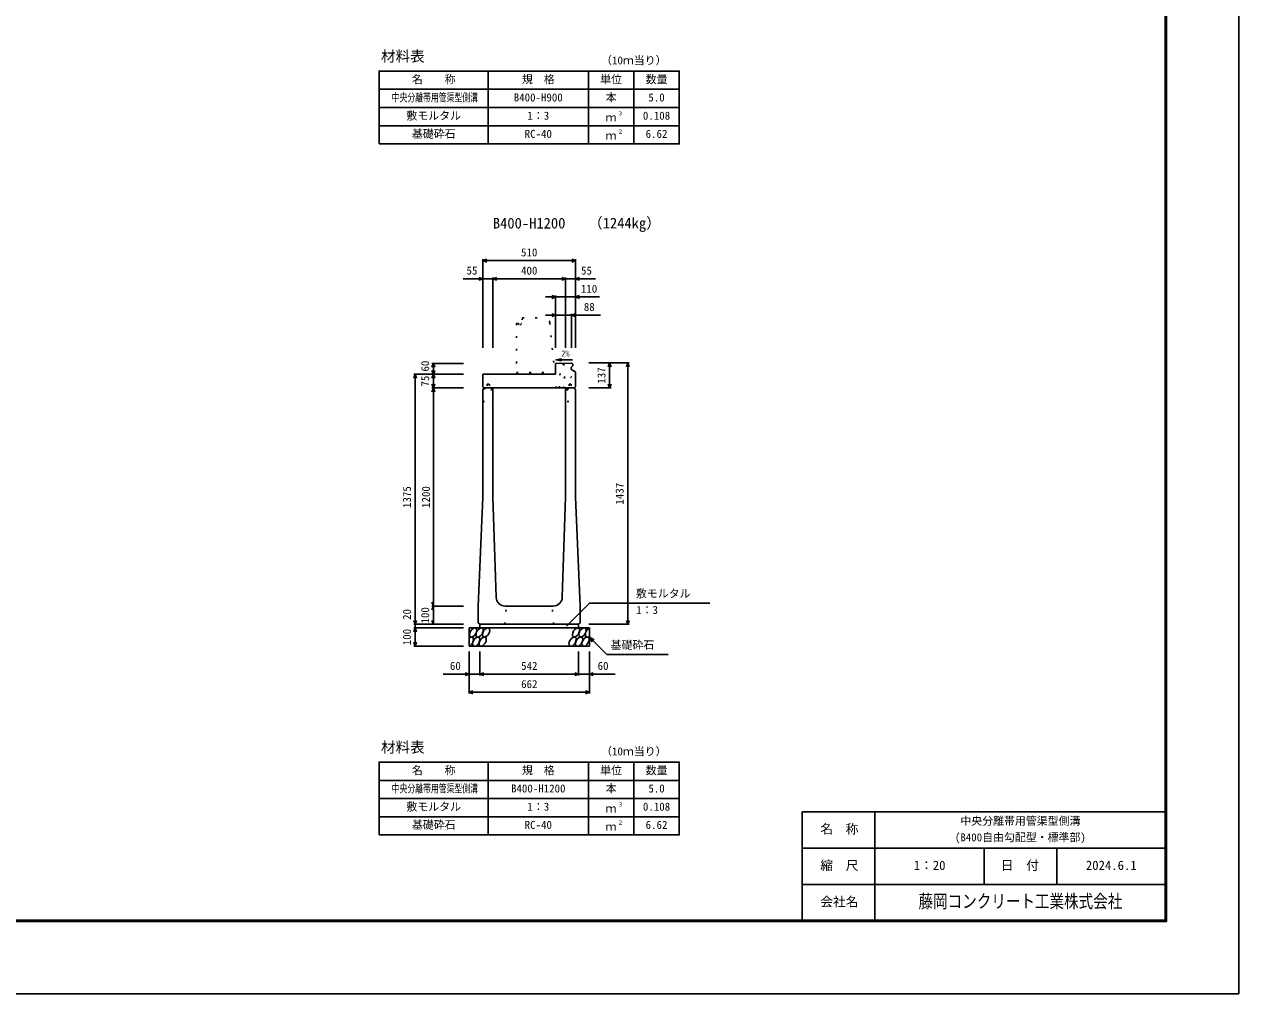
# Model space of a CAD drawing. Units: millimetres, scale not verified. Extents: x -12600 to 12600, y -5940 to 5940.
# Drawn here: x 5924 to 12600, y -5940 to -609 of the extents above; entities that cross this region are included whole.
import ezdxf
from ezdxf.enums import TextEntityAlignment as Align

# ---------------------------------------------------------------- set-up
doc = ezdxf.new("R2010")
doc.units = ezdxf.units.MM
doc.header["$LTSCALE"] = 40
doc.linetypes.add('DOTTED', pattern=[1.75, 0.25, -1.5])
for name, color, linetype, lineweight in [('0-0_DIM', 7, 'Continuous', 25), ('0-1_Defpoints', 5, 'Continuous', 25), ('0-2_HATCH', 6, 'Continuous', 25), ('0-3_HYO', 3, 'Continuous', 25), ('0-4_HYO2', 4, 'Continuous', 25), ('0-5_OUTLINE', 3, 'Continuous', 25), ('0-6_OUTLINE2', 4, 'DOTTED', 25), ('0-7_TXT', 7, 'Continuous', 25), ('0-8_WAKU', 3, 'Continuous', 25), ('0-9_WAKU-LINE', 7, 'Continuous', 25)]:
    doc.layers.add(name, color=color, linetype=linetype, lineweight=lineweight)
doc.layers.add('0-A_WAKU-TXT', color=7, linetype='Continuous')
doc.styles.add('ＭＳ ゴシック', font='')
doc.styles.get('ＭＳ ゴシック').set_extended_font_data('MS Gothic')

msp = doc.modelspace()

# ---------------------------------------------------------------- linework, layer by layer
at = {"layer": '0-0_DIM'}
for p, q in [((8445, -1901.04), (8445, -2388.54)), ((8955, -1908.54), (8445, -1908.54)), ((8955, -1901.04), (8955, -2388.54)), ((8500, -2001.04), (8500, -2388.54)), ((8900, -2001.04), (8900, -2388.54)), ((8336.62, -2008.54), (8445, -2008.54)), ((8500, -2008.54), (8445, -2008.54)), ((8500, -2008.54), (8900, -2008.54)), ((8900, -2008.54), (8955, -2008.54)), ((9063.38, -2008.54), (8955, -2008.54)), ((8790, -2108.54), (8845, -2108.54)), ((8845, -2101.04), (8845, -2388.54)), ((8845, -2108.54), (8955, -2108.54)), ((9086.52, -2108.54), (8955, -2108.54)), ((8933, -2201.04), (8933, -2388.54)), ((8845, -2208.54), (8790, -2208.54)), ((8845, -2208.54), (8933, -2208.54)), ((9091.78, -2208.54), (8933, -2208.54)), ((8065.5, -2533.54), (8338, -2533.54)), ((8073, -2533.54), (8073, -3908.54)), ((8165.5, -2473.54), (8338, -2473.54)), ((8173, -2473.54), (8173, -2533.54)), ((8173, -2608.54), (8173, -2533.54)), ((9249.5, -2471.54), (9027, -2471.54)), ((9142, -2471.54), (9142, -2608.54)), ((9242, -2471.54), (9242, -3908.54)), ((8165.5, -2608.54), (8338, -2608.54)), ((8173, -2608.54), (8173, -3808.54)), ((9149.5, -2608.54), (9027, -2608.54)), ((8173, -3808.54), (8165.3, -3787.39)), ((8904.77, -3919.35), (9031, -3793.11)), ((9031, -3793.11), (9692.46, -3793.11)), ((8165.3, -3829.68), (8173, -3808.54)), ((8165.5, -3808.54), (8338, -3808.54)), ((8173, -3808.54), (8173, -3908.54)), ((8065.5, -3908.54), (8338, -3908.54)), ((8065.5, -3928.54), (8338, -3928.54)), ((8073, -3908.54), (8073, -3928.54)), ((8073, -3928.54), (8073, -4028.54)), ((8173, -3908.54), (8165.3, -3887.39)), ((9249.5, -3908.54), (9027, -3908.54)), ((9031, -3978.54), (9126.76, -4074.29)), ((9031, -3978.54), (9056.98, -3993.54)), ((9031, -3978.54), (9046, -4004.52)), ((8065.5, -4028.54), (8338, -4028.54)), ((8369, -4289.9), (8369, -4058.54)), ((8429, -4189.9), (8429, -4058.54)), ((8971, -4189.9), (8971, -4058.54)), ((9031, -4289.9), (9031, -4058.54)), ((9126.76, -4074.29), (9464.31, -4074.29)), ((8369, -4182.4), (8227.21, -4182.4)), ((8369, -4182.4), (8429, -4182.4)), ((8429, -4182.4), (8971, -4182.4)), ((9031, -4182.4), (8971, -4182.4)), ((9031, -4182.4), (9172.79, -4182.4)), ((8369, -4282.4), (9031, -4282.4))]:
    msp.add_line(p, q, dxfattribs=at)
for points in [[(8466.14, -1916.23), (8445, -1908.54), (8466.14, -1900.84)], [(8933.86, -1900.84), (8955, -1908.54), (8933.86, -1916.23)], [(8423.86, -2000.84), (8445, -2008.54), (8423.86, -2016.23)], [(8521.14, -2016.23), (8500, -2008.54), (8521.14, -2000.84)], [(8878.86, -2000.84), (8900, -2008.54), (8878.86, -2016.23)], [(8976.14, -2000.84), (8955, -2008.54), (8976.14, -2016.23)], [(8823.86, -2100.84), (8845, -2108.54), (8823.86, -2116.23)], [(8976.14, -2100.84), (8955, -2108.54), (8976.14, -2116.23)], [(8823.86, -2200.84), (8845, -2208.54), (8823.86, -2216.23)], [(8954.14, -2200.84), (8933, -2208.54), (8954.14, -2216.23)], [(8080.7, -2554.68), (8073, -2533.54), (8065.3, -2554.68)], [(8165.3, -2494.68), (8173, -2473.54), (8180.7, -2494.68)], [(8180.7, -2512.39), (8173, -2533.54), (8165.3, -2512.39)], [(8165.3, -2554.68), (8173, -2533.54), (8180.7, -2554.68)], [(9134.3, -2492.68), (9142, -2471.54), (9149.7, -2492.68)], [(9234.3, -2492.68), (9242, -2471.54), (9249.7, -2492.68)], [(8165.3, -2587.39), (8173, -2608.54), (8180.7, -2587.39)], [(9134.3, -2587.39), (9142, -2608.54), (9149.7, -2587.39)], [(8165.3, -2629.68), (8173, -2608.54), (8180.7, -2629.68)], [(8080.7, -3887.39), (8073, -3908.54), (8065.3, -3887.39)], [(8080.7, -3949.68), (8073, -3928.54), (8065.3, -3949.68)], [(9234.3, -3887.39), (9242, -3908.54), (9249.7, -3887.39)], [(8080.7, -4007.39), (8073, -4028.54), (8065.3, -4007.39)], [(8347.86, -4174.71), (8369, -4182.4), (8347.86, -4190.1)], [(8450.14, -4190.1), (8429, -4182.4), (8450.14, -4174.71)], [(8949.86, -4174.71), (8971, -4182.4), (8949.86, -4190.1)], [(9052.14, -4174.71), (9031, -4182.4), (9052.14, -4190.1)], [(8390.14, -4290.1), (8369, -4282.4), (8390.14, -4274.71)], [(9009.86, -4274.71), (9031, -4282.4), (9009.86, -4290.1)]]:
    msp.add_lwpolyline(points, dxfattribs=at)
at = {"layer": '0-1_Defpoints'}
msp.add_lwpolyline([(-4200, -5940), (12600, -5940), (12600, 5940), (-4200, 5940)], close=True, dxfattribs=at)
at = {"layer": '0-2_HATCH'}
for centre in [(8391.89, -3953.54), (8427.37, -3953.54), (8462.84, -3953.54), (8957.05, -3953.54), (8992.52, -3953.54), (8408.77, -4003.54), (8444.25, -4003.54), (8938.45, -4003.54), (8973.93, -4003.54), (9009.41, -4003.54)]:
    msp.add_ellipse(centre, major_axis=(14.54, 23.54), ratio=0.5792, dxfattribs=at)
for centre, start_param, end_param in [((9028, -3953.54), 0.6666252, 4.1103269), ((8373.3, -4003.54), 3.7419964, 7.318141)]:
    msp.add_ellipse(centre, major_axis=(14.54, 23.54), ratio=0.5792, start_param=start_param, end_param=end_param, dxfattribs=at)
at = {"layer": '0-3_HYO'}
for p, q in [((8475, -866.64), (8475, -1266.64)), ((9025, -866.64), (9025, -1266.64)), ((9275, -866.64), (9275, -1266.64)), ((7875, -966.64), (9525, -966.64)), ((8475, -4666.64), (8475, -5066.64)), ((9025, -4666.64), (9025, -5066.64)), ((9275, -4666.64), (9275, -5066.64)), ((7875, -4766.64), (9525, -4766.64))]:
    msp.add_line(p, q, dxfattribs=at)
for points in [[(7875, -1266.64), (9525, -1266.64), (9525, -866.64), (7875, -866.64)], [(7875, -5066.64), (9525, -5066.64), (9525, -4666.64), (7875, -4666.64)]]:
    msp.add_lwpolyline(points, close=True, dxfattribs=at)
at = {"layer": '0-4_HYO2'}
for p, q in [((7875, -1066.64), (9525, -1066.64)), ((7875, -1166.64), (9525, -1166.64)), ((7875, -4866.64), (9525, -4866.64)), ((7875, -4966.64), (9525, -4966.64))]:
    msp.add_line(p, q, dxfattribs=at)
at = {"layer": '0-5_OUTLINE', "linetype": 'DOTTED'}
for p, q in [((8630, -2253.54), (8630, -2523.54)), ((8663, -2223.54), (8660, -2253.54)), ((8663, -2223.54), (8782.85, -2223.54)), ((8812.7, -2250.55), (8840, -2523.54)), ((8630, -2523.54), (8840, -2523.54))]:
    msp.add_line(p, q, dxfattribs=at)
at = {"layer": '0-5_OUTLINE'}
for p, q in [((8445, -2602.54), (8445, -2533.54)), ((8845, -2533.54), (8445, -2533.54)), ((8933.14, -2471.86), (8845, -2473.54)), ((8845, -2533.54), (8845, -2473.54)), ((8930, -2496.54), (8939, -2486.54)), ((8930, -2496.54), (8930, -2506.54)), ((8930, -2506.54), (8955, -2519.54)), ((8933.14, -2471.86), (8939, -2477.6)), ((8939, -2477.6), (8939, -2486.54)), ((8955, -2602.54), (8955, -2519.54)), ((8445, -2602.54), (8451, -2608.54)), ((8949, -2608.54), (8955, -2602.54)), ((8445, -3208.54), (8445, -2618.54)), ((8500, -2608.54), (8500, -3208.54)), ((8900, -2608.54), (8900, -3208.54)), ((8955, -2618.54), (8949, -2608.54)), ((8955, -3208.54), (8955, -2618.54)), ((8445, -3208.54), (8420, -3808.54)), ((8500, -3208.54), (8518.39, -3760.2)), ((8900, -3208.54), (8881.61, -3760.2)), ((8955, -3208.54), (8980, -3808.54)), ((8420, -3899.54), (8420, -3808.54)), ((8568.36, -3808.54), (8831.64, -3808.54)), ((8980, -3899.54), (8980, -3808.54)), ((8369, -3928.54), (9031, -3928.54)), ((8369, -4028.54), (8369, -3928.54)), ((8429, -3908.54), (8420, -3899.54)), ((8429, -3908.54), (8429, -3928.54)), ((8971, -3908.54), (8971, -3928.54)), ((9031, -4028.54), (9031, -3928.54)), ((8369, -4028.54), (9031, -4028.54))]:
    msp.add_line(p, q, dxfattribs=at)
at = {"layer": '0-5_OUTLINE', "linetype": 'DOTTED'}
msp.add_lwpolyline([(8630, -2253.54), (8638, -2253.54), (8648, -2263.54), (8658, -2253.54), (8660, -2253.54)], dxfattribs=at)
at = {"layer": '0-5_OUTLINE'}
for points in [[(8445, -2618.54), (8451, -2608.54), (8949, -2608.54)], [(8429, -3908.54), (8971, -3908.54), (8980, -3899.54)]]:
    msp.add_lwpolyline(points, dxfattribs=at)
at = {"layer": '0-5_OUTLINE', "linetype": 'DOTTED'}
msp.add_arc((8782.85, -2253.54), 30, 5.71059, 90, dxfattribs=at)
at = {"layer": '0-5_OUTLINE'}
for centre, start, end in [((8568.36, -3758.54), 181.90915, 270), ((8831.64, -3758.54), 270, 358.09085)]:
    msp.add_arc(centre, 50, start, end, dxfattribs=at)
at = {"layer": '0-6_OUTLINE2'}
for p, q in [((8843.61, -2608.54), (8932.78, -2507.98)), ((8865.6, -2608.54), (8872.11, -2475.63)), ((8872.11, -2475.63), (8869.28, -2473.04)), ((8890.28, -2475.41), (8872.11, -2475.63)), ((8885.15, -2608.54), (8953.79, -2518.91)), ((8890.28, -2475.44), (8892.88, -2472.62)), ((8890.28, -2475.44), (8896.8, -2608.54)), ((8469, -2588.04), (8481, -2588.04)), ((8469, -2588.04), (8469, -2613.04)), ((8481, -2588.04), (8481, -2613.04)), ((8919, -2588.04), (8931, -2588.04)), ((8919, -2588.04), (8919, -2613.04)), ((8931, -2588.04), (8931, -2613.04)), ((8448.3, -2613.04), (8492, -2613.04)), ((8492, -2613.04), (8492, -2683.54)), ((8908, -2613.04), (8951.7, -2613.04)), ((8908, -2613.04), (8908, -2683.54)), ((8445, -2683.54), (8492, -2683.54)), ((8908, -2683.54), (8955, -2683.54)), ((8565, -3908.54), (8575, -3808.54)), ((8835, -3908.54), (8825, -3808.54))]:
    msp.add_line(p, q, dxfattribs=at)
at = {"layer": '0-7_TXT'}
msp.add_line((8847.06, -2455.03), (8876.7, -2459.67), dxfattribs=at)
msp.add_lwpolyline([(8937.48, -2453.3), (8847.06, -2455.03), (8876.5, -2449.26)], dxfattribs=at)
at = {"layer": '0-8_WAKU'}
for p, q in [((10200, -4940), (12200, -4940)), ((10200, -5540), (10200, -4940))]:
    msp.add_line(p, q, dxfattribs=at)
at = {"layer": '0-8_WAKU', "lineweight": 50}
msp.add_lwpolyline([(-3800, -5540), (12200, -5540), (12200, 5540), (-3800, 5540)], close=True, dxfattribs=at)
at = {"layer": '0-9_WAKU-LINE'}
for p, q in [((10600, -5540), (10600, -4940)), ((10200, -5140), (12200, -5140)), ((11200, -5340), (11200, -5140)), ((11600, -5340), (11600, -5140)), ((10200, -5340), (12200, -5340))]:
    msp.add_line(p, q, dxfattribs=at)

# ---------------------------------------------------------------- texts
at = {"layer": '0-0_DIM', "style": 'ＭＳ ゴシック'}
for s, p in [('510', (8655, -1898.54)), ('55', (8355.16, -1998.54)), ('400', (8655, -1998.54)), ('55', (8984.84, -1998.54)), ('110', (8984.02, -2098.54)), ('88', (9000.19, -2198.54)), ('敷モルタル', (9286.6, -3774.38)), ('1：3', (9287.6, -3865.07)), ('基礎砕石', (9147.32, -4057.12)), ('60', (8264, -4172.4)), ('542', (8655.53, -4172.4)), ('60', (9076, -4172.4)), ('662', (8655.53, -4272.4))]:
    msp.add_text(s, height=43.99, dxfattribs=at).set_placement(p, align=Align.BOTTOM_LEFT)
for s, p in [('60', (8163, -2518.54)), ('137', (9132, -2585.04)), ('75', (8163, -2601.04)), ('1437', (9232, -3250.04)), ('1375', (8063, -3268.54)), ('1200', (8167.32, -3268.54)), ('20', (8063, -3884.22)), ('100', (8163, -3904.07)), ('100', (8063, -4023.54))]:
    msp.add_text(s, height=43.99, rotation=90, dxfattribs=at).set_placement(p, align=Align.BOTTOM_LEFT)
at = {"layer": '0-7_TXT', "style": 'ＭＳ ゴシック'}
for s, height, p in [('材料表', 58.65, (7885, -831.64)), ('（10ｍ当り）', 43.99, (9095, -842.64)), ('名\u3000\u3000称', 43.99, (8055, -946.64)), ('規\u3000格', 43.99, (8660, -946.64)), ('単位', 43.99, (9090, -946.64)), ('数量', 43.99, (9340, -946.64)), ('B400-H900', 43.99, (8615, -1046.64)), ('本', 43.99, (9120, -1046.64)), ('5.0', 43.99, (9355, -1046.64)), ('敷モルタル', 43.99, (8025, -1146.64)), ('1：3', 43.99, (8690, -1146.64)), ('ｍ', 43.99, (9120, -1156.64)), ('３', 21.99, (9185.54, -1116.27)), ('0.108', 43.99, (9325, -1146.64)), ('基礎砕石', 43.99, (8055, -1246.64)), ('RC-40', 43.99, (8675, -1246.64)), ('２', 21.99, (9185.54, -1216.27)), ('6.62', 43.99, (9340, -1246.64)), ('ｍ', 43.99, (9120, -1256.64)), ('（1244kg）', 58.65, (9023.7, -1749.16)), ('B400-H1200', 58.65, (8500, -1749.56)), ('2%', 32.99, (8876.63, -2445.69)), ('材料表', 58.65, (7885, -4631.64)), ('（10ｍ当り）', 43.99, (9095, -4642.64)), ('名\u3000\u3000称', 43.99, (8055, -4746.64)), ('規\u3000格', 43.99, (8660, -4746.64)), ('単位', 43.99, (9090, -4746.64)), ('数量', 43.99, (9340, -4746.64)), ('B400-H1200', 43.99, (8600, -4846.64)), ('本', 43.99, (9120, -4846.64)), ('5.0', 43.99, (9355, -4846.64)), ('敷モルタル', 43.99, (8025, -4946.64)), ('1：3', 43.99, (8690, -4946.64)), ('ｍ', 43.99, (9120, -4956.64)), ('３', 21.99, (9185.54, -4916.27)), ('0.108', 43.99, (9325, -4946.64)), ('基礎砕石', 43.99, (8055, -5046.64)), ('RC-40', 43.99, (8675, -5046.64)), ('２', 21.99, (9185.54, -5016.27)), ('6.62', 43.99, (9340, -5046.64)), ('ｍ', 43.99, (9120, -5056.64))]:
    msp.add_text(s, height=height, dxfattribs=at).set_placement(p, align=Align.BOTTOM_LEFT)
at = {"layer": '0-7_TXT', "style": 'ＭＳ ゴシック', "width": 0.7}
for p in [(7944, -1046.64), (7944, -4846.64)]:
    msp.add_text('中央分離帯用管渠型側溝', height=43.99, dxfattribs=at).set_placement(p, align=Align.BOTTOM_LEFT)
at = {"layer": '0-A_WAKU-TXT', "style": 'ＭＳ ゴシック'}
for s, height, p in [('名\u3000称', 51.32, (10299.9, -5075)), ('中央分離帯用管渠型側溝', 43.99, (11070, -5025)), ('(B400自由勾配型・標準部)', 43.99, (11040, -5115)), ('縮\u3000尺', 51.32, (10299.9, -5275)), ('日\u3000付', 51.32, (11291.89, -5275)), ('1：20', 51.32, (10813.5, -5275)), ('2024.6.1', 51.32, (11760, -5275)), ('会社名', 51.32, (10299.9, -5475))]:
    msp.add_text(s, height=height, dxfattribs=at).set_placement(p, align=Align.BOTTOM_LEFT)
at = {"layer": '0-A_WAKU-TXT', "style": 'ＭＳ ゴシック', "width": 0.8}
msp.add_text('藤岡コンクリート工業株式会社', height=73.31, dxfattribs=at).set_placement((10840, -5490), align=Align.BOTTOM_LEFT)

doc.saveas('drawing.dxf')
